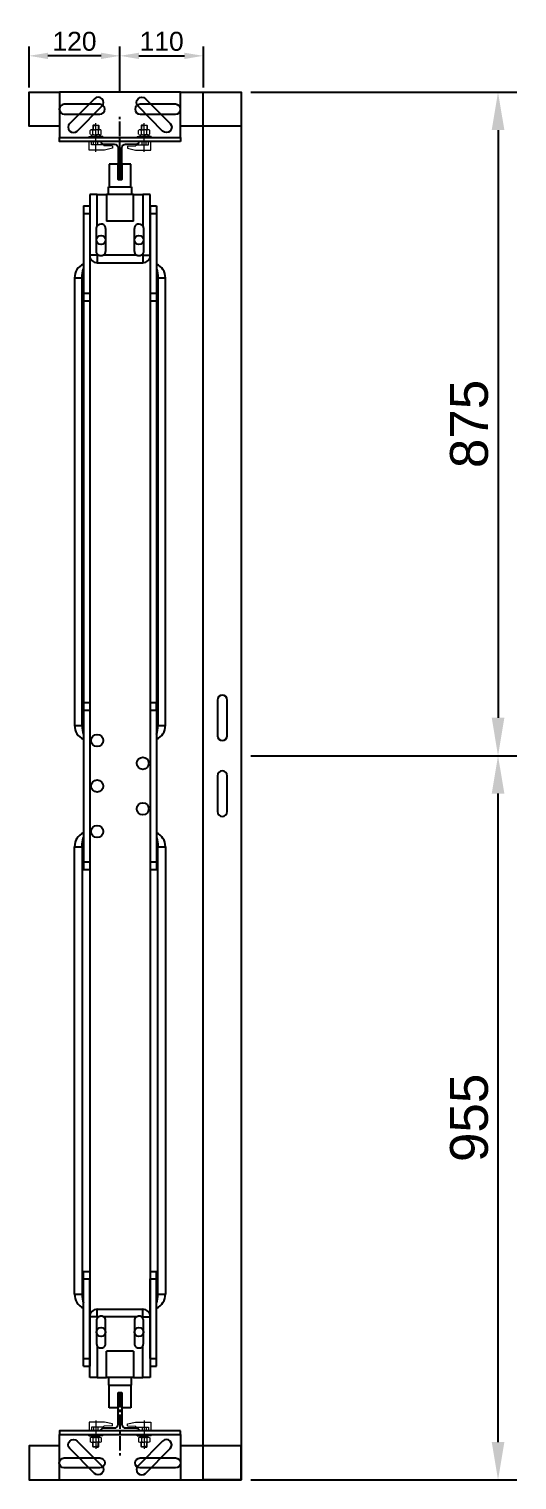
# Model space of a CAD drawing. Header units: millimetres. Extents: x 14 to 4896, y -9061 to 10878.
# Drawn here: x 1405 to 2049, y 0 to 1913 of the extents above; entities that cross this region are included whole.
import ezdxf

# ---------------------------------------------------------------- set-up
doc = ezdxf.new("R2010")
doc.units = ezdxf.units.MM
doc.set_wipeout_variables(frame=1)
doc.linetypes.add('CENTER2', pattern=[28.575, 19.05, -3.175, 3.175, -3.175])
doc.linetypes.add('CENTERX2', pattern=[4, 2.5, -0.5, 0.5, -0.5])
for name, color, linetype in [('DEMİR-ÇELİK', 3, 'Continuous'), ('EKSEN', 253, 'CENTERX2'), ('KONSOL-TIRNAK grubu', 242, 'Continuous'), ('RAY', 4, 'Continuous')]:
    doc.layers.add(name, color=color, linetype=linetype)
doc.styles.get("Standard").update_dxf_attribs({"font": 'arial.ttf'})
doc.dimstyles.new('DimStyleALPx0.5', dxfattribs={"dimscale": 10, "dimtxt": 2.5, "dimasz": 2.5, "dimexe": 1.25, "dimexo": 0.625, "dimtad": 1, "dimdsep": 46, "dimtxsty": 'Standard', "dimcen": 2.5, "dimclrd": 60, "dimclre": 60, "dimadec": 0, "dimazin": 0, "dimtfac": 1, "dimtofl": 0, "dimtmove": 0, "dimatfit": 3, "dimfxl": 1, "dimarcsym": 0})
doc.dimstyles.new('M', dxfattribs={"dimscale": 20, "dimtxt": 2.5, "dimasz": 2.5, "dimexe": 1.25, "dimexo": 0.625, "dimtad": 1, "dimdsep": 46, "dimtxsty": 'Standard', "dimcen": 2.5, "dimclrd": 60, "dimclre": 60, "dimadec": 0, "dimazin": 0, "dimtfac": 1, "dimtofl": 0, "dimtmove": 0, "dimatfit": 3, "dimfxl": 1, "dimarcsym": 0})

# ---------------------------------------------------------------- blocks, each defined once
blk = doc.blocks.new('*D23')
at = {"color": 60, "linetype": 'ByBlock', "lineweight": -2, "transparency": 16777216}
for p, q in [((1524.7, 1803.8), (1524.7, 1890.4)), ((1549.7, 1877.9), (1609.7, 1877.9)), ((1634.7, 1836.3), (1634.7, 1890.4))]:
    blk.add_line(p, q, dxfattribs=at)
at = {"color": 60, "transparency": 16777216}
for points in [[(1549.7, 1882), (1549.7, 1873.7), (1524.7, 1877.9)], [(1609.7, 1882), (1609.7, 1873.7), (1634.7, 1877.9)]]:
    blk.add_solid(points, dxfattribs=at)
at = {"layer": 'Defpoints', "color": 0, "transparency": 16777216}
for p in [(1634.7, 1877.9), (1634.7, 1830), (1524.7, 1797.5)]:
    blk.add_point(p, dxfattribs=at)
at = {"color": 0, "transparency": 16777216, "insert": (1579.7, 1896.9), "char_height": 25, "attachment_point": 5}
blk.add_mtext('110', dxfattribs=at)
blk = doc.blocks.new('*D24')
at = {"color": 60, "linetype": 'ByBlock', "lineweight": -2, "transparency": 16777216}
for p, q in [((1404.7, 1836.3), (1404.7, 1890.4)), ((1499.7, 1877.9), (1429.7, 1877.9)), ((1524.7, 1715.8), (1524.7, 1890.4))]:
    blk.add_line(p, q, dxfattribs=at)
at = {"color": 60, "transparency": 16777216}
for points in [[(1429.7, 1882), (1429.7, 1873.7), (1404.7, 1877.9)], [(1499.7, 1882), (1499.7, 1873.7), (1524.7, 1877.9)]]:
    blk.add_solid(points, dxfattribs=at)
at = {"layer": 'Defpoints', "color": 0, "transparency": 16777216}
for p in [(1404.7, 1877.9), (1404.7, 1830), (1524.7, 1709.5)]:
    blk.add_point(p, dxfattribs=at)
at = {"color": 0, "transparency": 16777216, "insert": (1464.7, 1896.9), "char_height": 25, "attachment_point": 5}
blk.add_mtext('120', dxfattribs=at)
blk = doc.blocks.new('50lik ray konsolu 60mm')
blk.add_wipeout([(33253.7, 9123.2), (33093.7, 9123.2), (33093.7, 9188.2), (33253.7, 9188.2)])
at = {"layer": 'KONSOL-TIRNAK grubu'}
for points in [[(33093.7, 9188.2), (33093.7, 9128.2), (33253.7, 9128.2), (33253.7, 9188.2)], [(33253.7, 9123.2), (33093.7, 9123.2), (33093.7, 9128.2), (33253.7, 9128.2)]]:
    blk.add_lwpolyline(points, close=True, dxfattribs=at)
for points in [[(33117.4, 9136.9), (33149.9, 9169.5, 1), (33140, 9179.4), (33107.5, 9146.8, 1)], [(33230, 9136.9), (33197.5, 9169.5, -1), (33207.4, 9179.4), (33239.9, 9146.8, -1)]]:
    blk.add_lwpolyline(points, format="xyb", close=True, dxfattribs=at)
blk = doc.blocks.new('50lik ray tırnak')
at = {"layer": 'EKSEN', "linetype": 'CENTER2'}
blk.add_line((33535.6, 9053.2), (33535.6, 9135.7), dxfattribs=at)
at = {"layer": 'KONSOL-TIRNAK grubu', "lineweight": 20}
for p, q in [((33503.7, 9089.6), (33503.7, 9127.2)), ((33567.5, 9089.6), (33567.5, 9127.2)), ((33494.4, 9109.8), (33494.4, 9108.2)), ((33494.4, 9109.8), (33503.7, 9109.8)), ((33496.4, 9112.6), (33496.4, 9117.8)), ((33498.2, 9118.5), (33503.7, 9118.5)), ((33498.2, 9111.8), (33498.2, 9109.8)), ((33498.2, 9111.8), (33503.7, 9111.8)), ((33500.3, 9124.8), (33499.7, 9124.1)), ((33499.7, 9124.1), (33499.7, 9118.5)), ((33499.7, 9124.1), (33503.7, 9124.1)), ((33500, 9112.6), (33500, 9117.8)), ((33503.7, 9124.8), (33500.3, 9124.8)), ((33500.3, 9124.8), (33500.3, 9118.5)), ((33502.4, 9109.8), (33504.6, 9111.8)), ((33502.9, 9109.8), (33505.1, 9111.8)), ((33503.7, 9124.8), (33507, 9124.8)), ((33507.7, 9124.1), (33503.7, 9124.1)), ((33509.2, 9118.5), (33503.7, 9118.5)), ((33509.2, 9111.8), (33503.7, 9111.8)), ((33513, 9109.8), (33503.7, 9109.8)), ((33507, 9124.8), (33507, 9118.5)), ((33507, 9124.8), (33507.7, 9124.1)), ((33507.3, 9112.6), (33507.3, 9117.8)), ((33507.7, 9124.1), (33507.7, 9118.5)), ((33509.2, 9111.8), (33509.2, 9109.8)), ((33511, 9112.6), (33511, 9117.8)), ((33513, 9109.8), (33513, 9108.2)), ((33558.2, 9109.8), (33567.5, 9109.8)), ((33558.2, 9109.8), (33558.2, 9108.2)), ((33560.2, 9112.6), (33560.2, 9117.8)), ((33562.1, 9118.5), (33567.5, 9118.5)), ((33562.1, 9111.8), (33562.1, 9109.8)), ((33562.1, 9111.8), (33567.5, 9111.8)), ((33564.2, 9124.8), (33563.5, 9124.1)), ((33563.5, 9124.1), (33567.5, 9124.1)), ((33563.5, 9124.1), (33563.5, 9118.5)), ((33563.9, 9112.6), (33563.9, 9117.8)), ((33564.2, 9124.8), (33564.2, 9118.5)), ((33567.5, 9124.8), (33564.2, 9124.8)), ((33568.4, 9109.8), (33566.1, 9111.8)), ((33568.9, 9109.8), (33566.6, 9111.8)), ((33567.5, 9124.8), (33570.9, 9124.8)), ((33571.5, 9124.1), (33567.5, 9124.1)), ((33573, 9118.5), (33567.5, 9118.5)), ((33573, 9111.8), (33567.5, 9111.8)), ((33576.9, 9109.8), (33567.5, 9109.8)), ((33570.9, 9124.8), (33571.5, 9124.1)), ((33570.9, 9124.8), (33570.9, 9118.5)), ((33571.2, 9112.6), (33571.2, 9117.8)), ((33571.5, 9124.1), (33571.5, 9118.5)), ((33573, 9111.8), (33573, 9109.8)), ((33574.9, 9112.6), (33574.9, 9117.8)), ((33576.9, 9109.8), (33576.9, 9108.2)), ((33495, 9091.8), (33495, 9103.2)), ((33515.1, 9091.8), (33495, 9091.8)), ((33498, 9098.5), (33498, 9103.2)), ((33514.5, 9098.5), (33498, 9098.5)), ((33500.8, 9098.5), (33500.8, 9103.2)), ((33506.4, 9098.5), (33506.4, 9103.2)), ((33514.5, 9098.5), (33514.5, 9097.4)), ((33525.8, 9096.8), (33514.5, 9097.4)), ((33525.8, 9094.1), (33515.1, 9091.8)), ((33525.8, 9096.8), (33525.8, 9094.1)), ((33545.4, 9096.8), (33556.7, 9097.4)), ((33545.4, 9096.8), (33545.4, 9094.1)), ((33545.4, 9094.1), (33556.1, 9091.8)), ((33556.1, 9091.8), (33576.2, 9091.8)), ((33556.7, 9098.5), (33573.3, 9098.5)), ((33556.7, 9098.5), (33556.7, 9097.4)), ((33564.8, 9098.5), (33564.8, 9103.2)), ((33570.4, 9098.5), (33570.4, 9103.2)), ((33573.3, 9098.5), (33573.3, 9103.2)), ((33576.2, 9091.8), (33576.2, 9103.2))]:
    blk.add_line(p, q, dxfattribs=at)
at = {"layer": 'KONSOL-TIRNAK grubu'}
blk.add_line((33565.7, 9103.2), (33505.5, 9103.2), dxfattribs=at)
at = {"layer": 'KONSOL-TIRNAK grubu', "lineweight": 20}
for centre, radius, start, end in [((33498.2, 9115.9), 2.62, 45.7033, 134.2967), ((33498.2, 9114.4), 2.62, 225.7033, 314.2967), ((33503.7, 9109.2), 9.36, 66.9925, 113.0075), ((33503.7, 9121.2), 9.36, 246.9925, 293.0075), ((33509.2, 9115.9), 2.62, 45.7033, 134.2967), ((33509.2, 9114.4), 2.62, 225.7033, 314.2967), ((33562.1, 9115.9), 2.62, 45.7033, 134.2967), ((33562.1, 9114.4), 2.62, 225.7033, 314.2967), ((33567.5, 9109.2), 9.36, 66.9925, 113.0075), ((33567.5, 9121.2), 9.36, 246.9925, 293.0075), ((33573, 9115.9), 2.62, 45.7033, 134.2967), ((33573, 9114.4), 2.62, 225.7033, 314.2967)]:
    blk.add_arc(centre, radius, start, end, dxfattribs=at)
blk = doc.blocks.new('U deliği')
at = {"layer": 'DEMİR-ÇELİK'}
for points in [[(32197.7, 8985, 1), (32210.7, 8985), (32210.7, 9032, 1), (32197.7, 9032)], [(32197.7, 8885, 1), (32210.7, 8885), (32210.7, 8932, 1), (32197.7, 8932)]]:
    blk.add_lwpolyline(points, format="xyb", close=True, dxfattribs=at)
blk = doc.blocks.new('*D22')
at = {"color": 60, "linetype": 'ByBlock', "lineweight": -2, "transparency": 16777216}
for p, q in [((1697.2, 1830), (2048.5, 1830)), ((2023.5, 1780), (2023.5, 1005)), ((1697.2, 955), (2048.5, 955))]:
    blk.add_line(p, q, dxfattribs=at)
at = {"color": 60, "transparency": 16777216}
for points in [[(2015.2, 1780), (2031.9, 1780), (2023.5, 1830)], [(2015.2, 1005), (2031.9, 1005), (2023.5, 955)]]:
    blk.add_solid(points, dxfattribs=at)
at = {"layer": 'Defpoints', "color": 0, "transparency": 16777216}
for p in [(1684.7, 1830), (1684.7, 955), (2023.5, 955)]:
    blk.add_point(p, dxfattribs=at)
at = {"color": 0, "transparency": 16777216, "insert": (1985.5, 1392.5), "char_height": 50, "attachment_point": 5, "rotation": 90}
blk.add_mtext('875', dxfattribs=at)
blk = doc.blocks.new('*D25')
at = {"color": 60, "linetype": 'ByBlock', "lineweight": -2, "transparency": 16777216}
for p, q in [((1697.2, 955), (2048.5, 955)), ((2023.5, 50), (2023.5, 905)), ((1697.2, 0), (2048.5, 0))]:
    blk.add_line(p, q, dxfattribs=at)
at = {"color": 60, "transparency": 16777216}
for points in [[(2015.2, 905), (2031.9, 905), (2023.5, 955)], [(2015.2, 50), (2031.9, 50), (2023.5, 0)]]:
    blk.add_solid(points, dxfattribs=at)
at = {"layer": 'Defpoints', "color": 0, "transparency": 16777216}
for p in [(1684.7, 955), (2023.5, 955), (1684.7, 0)]:
    blk.add_point(p, dxfattribs=at)
at = {"color": 0, "transparency": 16777216, "insert": (1985.5, 477.5), "char_height": 50, "attachment_point": 5, "rotation": 90}
blk.add_mtext('955', dxfattribs=at)
blk = doc.blocks.new('A$C0EF7659A')
at = {"color": 7, "linetype": 'Continuous', "lineweight": 25}
for centre in [(8, 68), (68, 68), (128, 68), (38, 8), (98, 8)]:
    blk.add_circle(centre, 8, dxfattribs=at)
blk = doc.blocks.new('Barit (dikey sıralı dik barit)')
at = {"color": 2, "linetype": 'Continuous', "lineweight": 25, "true_color": 0xf1eb1f}
for p, q in [((28000.4, 9073.2), (28000.4, 9043.2)), ((28012.4, 9073.2), (28000.4, 9073.2)), ((28012.4, 9053.2), (28012.4, 9073.2)), ((28029.4, 9073.2), (28017.4, 9073.2)), ((28017.4, 9073.2), (28017.4, 9053.2)), ((28029.4, 9043.2), (28029.4, 9073.2)), ((28017.4, 9053.2), (28012.4, 9053.2)), ((28000.4, 9043.2), (28029.4, 9043.2)), ((28000.4, 7463.2), (28029.4, 7463.2)), ((28000.4, 7433.2), (28000.4, 7463.2)), ((28029.4, 7463.2), (28029.4, 7433.2)), ((28017.4, 7453.2), (28012.4, 7453.2)), ((28012.4, 7453.2), (28012.4, 7433.2)), ((28017.4, 7433.2), (28017.4, 7453.2)), ((28012.4, 7433.2), (28000.4, 7433.2)), ((28029.4, 7433.2), (28017.4, 7433.2))]:
    blk.add_line(p, q, dxfattribs=at)
at = {"color": 7, "linetype": 'Continuous', "lineweight": 25}
for p, q in [((27974.9, 9033.2), (27974.9, 8953.2)), ((27984.9, 9033.2), (27974.9, 9033.2)), ((27984.9, 8991.5), (27984.9, 9033.2)), ((27984.9, 9033.2), (27996.9, 9033.2)), ((27996.9, 9033.2), (27996.9, 8998.2)), ((28032.9, 9033.2), (27996.9, 9033.2)), ((27999.9, 9033.2), (27999.9, 9043.2)), ((28029.9, 9043.2), (28029.9, 9033.2)), ((28032.9, 8998.2), (28032.9, 9033.2)), ((28032.9, 9033.2), (28044.9, 9033.2)), ((28044.9, 9033.2), (28044.9, 8991.5)), ((28054.9, 9033.2), (28044.9, 9033.2)), ((28054.9, 8953.2), (28054.9, 9033.2)), ((27966.9, 9018.2), (27974.9, 9018.2)), ((27966.9, 9018.2), (27966.9, 9008.2)), ((27974.9, 9018.2), (27974.9, 7488.2)), ((27974.9, 9018.2), (27974.9, 9018.2)), ((28054.9, 9018.2), (28054.9, 7488.2)), ((28054.9, 9018.2), (28062.9, 9018.2)), ((28054.9, 9018.2), (28054.9, 9018.2)), ((28062.9, 9018.2), (28062.9, 9008.2)), ((27966.9, 9008.2), (27974.9, 9008.2)), ((27966.9, 9008.2), (27966.9, 8153.2)), ((27974.9, 9008.2), (27974.9, 8153.2)), ((28032.9, 8998.2), (27996.9, 8998.2)), ((28054.9, 9008.2), (28062.9, 9008.2)), ((28054.9, 9008.2), (28054.9, 8153.2)), ((28062.9, 9008.2), (28062.9, 8153.2)), ((27983.9, 8958.2), (27983.9, 8988.2)), ((27995.9, 8988.2), (27995.9, 8958.2)), ((28033.9, 8958.2), (28033.9, 8988.2)), ((28045.9, 8988.2), (28045.9, 8958.2)), ((27984.9, 8953.2), (27984.9, 8954.8)), ((28044.9, 8954.8), (28044.9, 8953.2)), ((27984.9, 8953.2), (27974.9, 8953.2)), ((27984.9, 8953.2), (27984.9, 8943.2)), ((27986.5, 8953.2), (27984.9, 8953.2)), ((27984.9, 8943.2), (28044.9, 8943.2)), ((28036.5, 8953.2), (27993.2, 8953.2)), ((28044.9, 8953.2), (28043.2, 8953.2)), ((28044.9, 8953.2), (28044.9, 8943.2)), ((28044.9, 8953.2), (28054.9, 8953.2)), ((27954.9, 8923.2), (27954.9, 8333.2)), ((27954.9, 8923.2), (27964.9, 8923.2)), ((27964.9, 8333.2), (27964.9, 8923.2)), ((28064.9, 8923.2), (28064.9, 8333.2)), ((28064.9, 8923.2), (28074.9, 8923.2)), ((28074.9, 8333.2), (28074.9, 8923.2)), ((27966.9, 8903.2), (27974.9, 8903.2)), ((27966.9, 8903.2), (27966.9, 8893.2)), ((28054.9, 8903.2), (28062.9, 8903.2)), ((28062.9, 8903.2), (28062.9, 8893.2)), ((27966.9, 8893.2), (27974.9, 8893.2)), ((28054.9, 8893.2), (28062.9, 8893.2)), ((27966.9, 8363.2), (27974.9, 8363.2)), ((27966.9, 8353.2), (27966.9, 8363.2)), ((28054.9, 8363.2), (28062.9, 8363.2)), ((28062.9, 8353.2), (28062.9, 8363.2)), ((27966.9, 8353.2), (27974.9, 8353.2)), ((28054.9, 8353.2), (28062.9, 8353.2)), ((27954.9, 8333.2), (27964.9, 8333.2)), ((28064.9, 8333.2), (28074.9, 8333.2)), ((27954.9, 7583.2), (27954.9, 8173.2)), ((27954.9, 8173.2), (27964.9, 8173.2)), ((27964.9, 8173.2), (27964.9, 7583.2)), ((28064.9, 7583.2), (28064.9, 8173.2)), ((28064.9, 8173.2), (28074.9, 8173.2)), ((28074.9, 8173.2), (28074.9, 7583.2)), ((27966.9, 8153.2), (27974.9, 8153.2)), ((27966.9, 8153.2), (27966.9, 8143.2)), ((28054.9, 8153.2), (28062.9, 8153.2)), ((28062.9, 8153.2), (28062.9, 8143.2)), ((27966.9, 8143.2), (27974.9, 8143.2)), ((28054.9, 8143.2), (28062.9, 8143.2)), ((27966.9, 7613.2), (27974.9, 7613.2)), ((27966.9, 7603.2), (27966.9, 7613.2)), ((27966.9, 7603.2), (27974.9, 7603.2)), ((27966.9, 7498.2), (27966.9, 7603.2)), ((27974.9, 7498.2), (27974.9, 7603.2)), ((28054.9, 7613.2), (28062.9, 7613.2)), ((28054.9, 7603.2), (28062.9, 7603.2)), ((28054.9, 7498.2), (28054.9, 7603.2)), ((28062.9, 7603.2), (28062.9, 7613.2)), ((28062.9, 7498.2), (28062.9, 7603.2)), ((27954.9, 7583.2), (27964.9, 7583.2)), ((28064.9, 7583.2), (28074.9, 7583.2)), ((27984.9, 7553.2), (27984.9, 7563.2)), ((27984.9, 7563.2), (28044.9, 7563.2)), ((28044.9, 7553.2), (28044.9, 7563.2)), ((27974.9, 7473.2), (27974.9, 7553.2)), ((27984.9, 7553.2), (27974.9, 7553.2)), ((27983.9, 7548.2), (27983.9, 7518.2)), ((27984.9, 7553.2), (27984.9, 7551.5)), ((27986.5, 7553.2), (27984.9, 7553.2)), ((28036.5, 7553.2), (27993.2, 7553.2)), ((27995.9, 7518.2), (27995.9, 7548.2)), ((28033.9, 7548.2), (28033.9, 7518.2)), ((28044.9, 7553.2), (28043.2, 7553.2)), ((28044.9, 7551.5), (28044.9, 7553.2)), ((28044.9, 7553.2), (28054.9, 7553.2)), ((28045.9, 7518.2), (28045.9, 7548.2)), ((28054.9, 7553.2), (28054.9, 7473.2)), ((27984.9, 7514.8), (27984.9, 7473.2)), ((27996.9, 7473.2), (27996.9, 7508.2)), ((28032.9, 7508.2), (27996.9, 7508.2)), ((28032.9, 7508.2), (28032.9, 7473.2)), ((28044.9, 7473.2), (28044.9, 7514.8)), ((27966.9, 7488.2), (27966.9, 7498.2)), ((27966.9, 7498.2), (27974.9, 7498.2)), ((27966.9, 7488.2), (27974.9, 7488.2)), ((27974.9, 7488.2), (27974.9, 7488.2)), ((28054.9, 7498.2), (28062.9, 7498.2)), ((28054.9, 7488.2), (28062.9, 7488.2)), ((28054.9, 7488.2), (28054.9, 7488.2)), ((28062.9, 7488.2), (28062.9, 7498.2)), ((27984.9, 7473.2), (27974.9, 7473.2)), ((27984.9, 7473.2), (27996.9, 7473.2)), ((28032.9, 7473.2), (27996.9, 7473.2)), ((27999.9, 7473.2), (27999.9, 7463.2)), ((28029.9, 7463.2), (28029.9, 7473.2)), ((28032.9, 7473.2), (28044.9, 7473.2)), ((28054.9, 7473.2), (28044.9, 7473.2))]:
    blk.add_line(p, q, dxfattribs=at)
at = {"color": 8, "linetype": 'Continuous', "lineweight": 25}
for p, q in [((27964.9, 8923.2), (27966.9, 8923.2)), ((28062.9, 8923.2), (28064.9, 8923.2)), ((27964.9, 8333.2), (27966.9, 8333.2)), ((28062.9, 8333.2), (28064.9, 8333.2)), ((27964.9, 8173.2), (27966.9, 8173.2)), ((28062.9, 8173.2), (28064.9, 8173.2)), ((27964.9, 7583.2), (27966.9, 7583.2)), ((28062.9, 7583.2), (28064.9, 7583.2))]:
    blk.add_line(p, q, dxfattribs=at)
at = {"color": 7, "linetype": 'Continuous', "lineweight": 25}
for centre in [(27989.9, 8973.2), (28039.9, 8973.2), (27989.9, 7533.2), (28039.9, 7533.2)]:
    blk.add_circle(centre, 6, dxfattribs=at)
for centre, radius, start, end in [((27989.9, 8988.2), 6, 0, 146.4427), ((28039.9, 8988.2), 6, 33.5573, 180), ((27989.9, 8958.2), 6, 213.5573, 236.4427), ((27989.9, 8958.2), 6, 303.5573, 0), ((28039.9, 8958.2), 6, 180, 236.4427), ((28039.9, 8958.2), 6, 303.5573, 326.4427), ((27974.9, 8923.2), 20, 113.5782, 180), ((27984.9, 8953.2), 10, 180, 270), ((28044.9, 8953.2), 10, 270, 0), ((28054.9, 8923.2), 20, 0, 66.4218), ((27974.9, 8333.2), 20, 180, 246.4218), ((28054.9, 8333.2), 20, 293.5782, 0), ((27974.9, 8173.2), 20, 113.5782, 180), ((28054.9, 8173.2), 20, 0, 66.4218), ((27974.9, 7583.2), 20, 180, 246.4218), ((28054.9, 7583.2), 20, 293.5782, 0), ((27984.9, 7553.2), 10, 90, 180), ((28044.9, 7553.2), 10, 0, 90), ((27989.9, 7548.2), 6, 123.5573, 146.4427), ((27989.9, 7548.2), 6, 0, 56.4427), ((28039.9, 7548.2), 6, 123.5573, 180), ((28039.9, 7548.2), 6, 33.5573, 56.4427), ((27989.9, 7518.2), 6, 213.5573, 0), ((28039.9, 7518.2), 6, 180, 326.4427)]:
    blk.add_arc(centre, radius, start, end, dxfattribs=at)
at = {"color": 8, "linetype": 'Continuous', "lineweight": 25, "extrusion": (0, 0, -1)}
for centre, start_param, end_param in [((27974.9, 8923.2), 1.570796, 2.214297), ((28054.9, 8923.2), 4.068888, 4.712389), ((27974.9, 8173.2), 1.570796, 2.214297), ((28054.9, 8173.2), 4.068888, 4.712389)]:
    blk.add_ellipse(centre, major_axis=(0, -20), ratio=0.5, start_param=start_param, end_param=end_param, dxfattribs=at)
at = {"color": 8, "linetype": 'Continuous', "lineweight": 25}
for centre, start_param, end_param in [((27974.9, 8333.2), 1.570796, 2.214297), ((28054.9, 8333.2), 4.068888, 4.712389), ((27974.9, 7583.2), 1.570796, 2.214297), ((28054.9, 7583.2), 4.068888, 4.712389)]:
    blk.add_ellipse(centre, major_axis=(0, 20), ratio=0.5, start_param=start_param, end_param=end_param, dxfattribs=at)
at = {"color": 7, "linetype": 'Continuous', "lineweight": 25}
for points, knots in [([(27983.9, 8988.2), (27983.9, 8988.8), (27984, 8990), (27984.6, 8991), (27984.9, 8991.5)], [0, 0, 0, 0, 0.574869, 1, 1, 1, 1]), ([(28044.9, 8991.5), (28045.2, 8990.9), (28045.7, 8989.8), (28045.8, 8988.7), (28045.9, 8988.2)], [0, 0, 0, 0, 0.574891, 1, 1, 1, 1]), ([(27984.9, 8954.8), (27984.5, 8955.4), (27984, 8956.5), (27983.9, 8957.6), (27983.9, 8958.2)], [0, 0, 0, 0, 0.574889, 1, 1, 1, 1]), ([(28045.9, 8958.2), (28045.8, 8957.5), (28045.7, 8956.3), (28045.1, 8955.3), (28044.9, 8954.8)], [0, 0, 0, 0, 0.574867, 1, 1, 1, 1]), ([(27993.2, 8953.2), (27992.6, 8952.8), (27991.4, 8952.2), (27989.3, 8952.1), (27987.7, 8952.5), (27986.8, 8953), (27986.5, 8953.2)], [0, 0, 0, 0, 0.287552, 0.575089, 0.861887, 1, 1, 1, 1]), ([(28043.2, 8953.2), (28042.6, 8952.8), (28041.4, 8952.2), (28039.3, 8952.1), (28037.7, 8952.5), (28036.8, 8953), (28036.5, 8953.2)], [0, 0, 0, 0, 0.287552, 0.575089, 0.861887, 1, 1, 1, 1]), ([(27984.9, 7551.5), (27984.5, 7550.9), (27984, 7549.8), (27983.9, 7548.7), (27983.9, 7548.2)], [0, 0, 0, 0, 0.574889, 1, 1, 1, 1]), ([(27993.2, 7553.2), (27992.6, 7553.5), (27991.4, 7554.1), (27989.3, 7554.2), (27987.7, 7553.8), (27986.8, 7553.3), (27986.5, 7553.2)], [0, 0, 0, 0, 0.287552, 0.575089, 0.861887, 1, 1, 1, 1]), ([(28043.2, 7553.2), (28042.6, 7553.5), (28041.4, 7554.1), (28039.3, 7554.2), (28037.7, 7553.8), (28036.8, 7553.3), (28036.5, 7553.2)], [0, 0, 0, 0, 0.287552, 0.575089, 0.861887, 1, 1, 1, 1]), ([(28045.9, 7548.2), (28045.8, 7548.8), (28045.7, 7550), (28045.1, 7551), (28044.9, 7551.5)], [0, 0, 0, 0, 0.574867, 1, 1, 1, 1]), ([(27983.9, 7518.2), (27983.9, 7517.5), (27984, 7516.3), (27984.6, 7515.3), (27984.9, 7514.8)], [0, 0, 0, 0, 0.574869, 1, 1, 1, 1]), ([(28044.9, 7514.8), (28045.2, 7515.4), (28045.7, 7516.5), (28045.8, 7517.6), (28045.9, 7518.2)], [0, 0, 0, 0, 0.574891, 1, 1, 1, 1])]:
    blk.add_open_spline(points, degree=3, knots=knots, dxfattribs=at)
at = {"rotation": 90.00000000000001}
blk.add_blockref('A$C0EF7659A', (28052.9, 8185.2), dxfattribs=at)

msp = doc.modelspace()

# ---------------------------------------------------------------- linework, layer by layer
at = {"layer": 'DEMİR-ÇELİK'}
for points in [[(1684.691, 1785), (1404.691, 1785), (1404.691, 1830), (1684.691, 1830)], [(1684.691, 0), (1634.691, 0), (1634.691, 1830), (1684.691, 1830)], [(1684.691, 45), (1404.691, 45), (1404.691, 0), (1684.691, 0)]]:
    msp.add_lwpolyline(points, close=True, dxfattribs=at)

# ---------------------------------------------------------------- block references
msp.add_blockref('Barit (dikey sıralı dik barit)', (-26490.162, -7338.15))
at = {"rotation": 180}
msp.add_blockref('U deliği', (33863.908, 9913.457), dxfattribs=at)

# ---------------------------------------------------------------- dimensions: what is measured, and where the dimension line sits
for base, p1, p2, picture, middle in [((1404.691, 1877.851), (1524.691, 1709.502), (1404.691, 1830), '*D24', (1464.691, 1896.865)), ((1634.691, 1877.851), (1524.691, 1797.5), (1634.691, 1830), '*D23', (1579.691, 1896.865))]:
    dim = msp.add_linear_dim(base=base, p1=p1, p2=p2, dimstyle='DimStyleALPx0.5')
    dim.commit()
    dim.dimension.update_dxf_attribs({"geometry": picture, "text_midpoint": middle})
for p1, picture, middle in [((1684.691, 1830), '*D22', (1985.502, 1392.5)), ((1684.691, 0), '*D25', (1985.502, 477.5))]:
    dim = msp.add_linear_dim(base=(2023.531, 955), p1=p1, p2=(1684.691, 955), angle=90, dimstyle='M')
    dim.commit()
    dim.dimension.update_dxf_attribs({"geometry": picture, "text_midpoint": middle})

# ---------------------------------------------------------------- next in the draw order: block references
msp.add_blockref('50lik ray konsolu 60mm', (-31648.976, -7358.15))
at = {"xscale": -1, "rotation": 180}
msp.add_blockref('50lik ray konsolu 60mm', (-31648.976, 9188.15), dxfattribs=at)

# ---------------------------------------------------------------- next in the draw order: linework, layer by layer
at = {"layer": 'RAY'}
for points in [[(1517.191, 1761.429, -0.41421356), (1522.191, 1756.429), (1522.191, 1715), (1527.191, 1715), (1527.191, 1756.429, -0.41421356), (1532.191, 1761.429), (1546.119, 1761.429, 0.41421356), (1549.691, 1765), (1499.691, 1765, 0.41421356), (1503.262, 1761.429)], [(1517.191, 68.571, 0.41421356), (1522.191, 73.571), (1522.191, 115), (1527.191, 115), (1527.191, 73.571, 0.41421356), (1532.191, 68.571), (1546.119, 68.571, -0.41421356), (1549.691, 65), (1499.691, 65, -0.41421356), (1503.262, 68.571)]]:
    msp.add_lwpolyline(points, format="xyb", close=True, dxfattribs=at)

# ---------------------------------------------------------------- next in the draw order: block references
at = {"rotation": 90}
msp.add_blockref('U deliği', (10483.147, -30396.717), dxfattribs=at)
msp.add_blockref('50lik ray tırnak', (-32010.923, -7338.15))
at = {"xscale": -1}
for name, p, rotation in [('50lik ray tırnak', (-32010.923, 9168.15), 180), ('U deliği', (10483.147, 32226.717), 90)]:
    msp.add_blockref(name, p, dxfattribs=dict(at, rotation=rotation))

doc.saveas('drawing.dxf')
